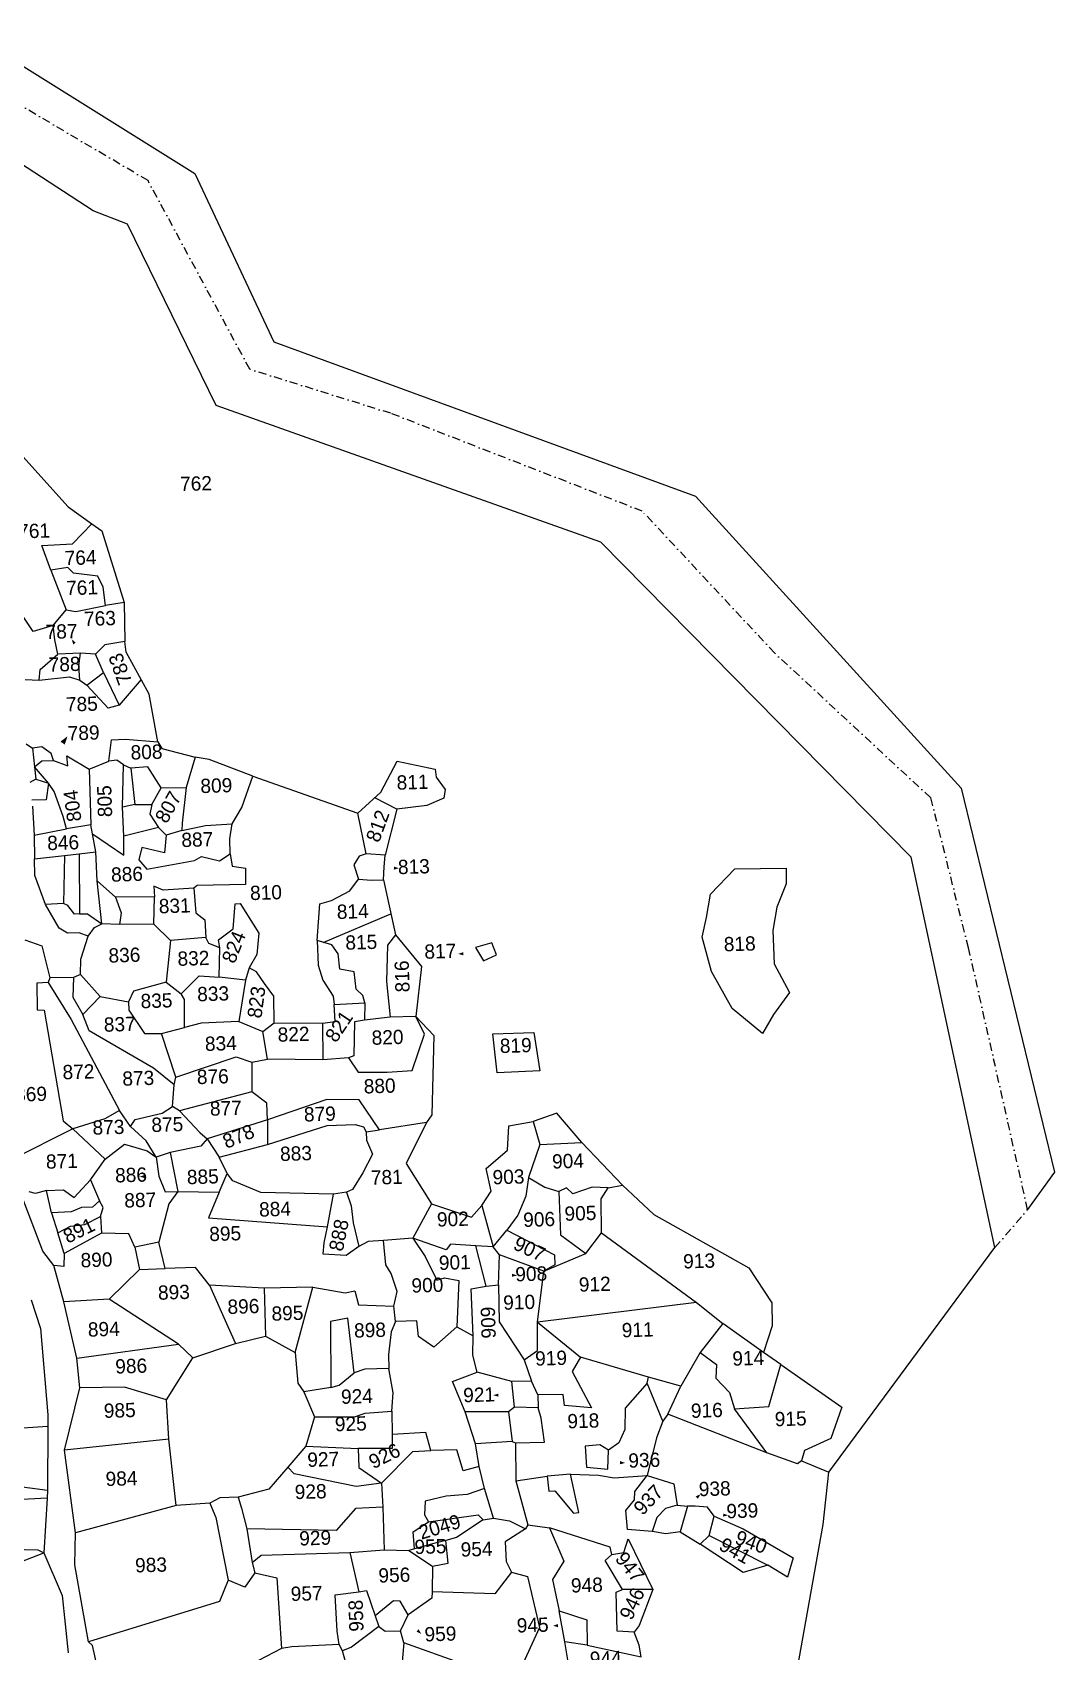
# Model space of a CAD drawing. Header units: metres. Extents: x 277585 to 230369286191, y 2057030 to 115415464409.
# Drawn here: x 280249 to 280883, y 2058325 to 2059330 of the extents above; entities that cross this region are included whole.
import ezdxf
from ezdxf.enums import TextEntityAlignment as Align

# ---------------------------------------------------------------- set-up
doc = ezdxf.new("R2010")
doc.units = ezdxf.units.M
doc.header["$MEASUREMENT"] = 0
doc.linetypes.add('DASHDOT', pattern=[1, 0.5, -0.25, 0, -0.25])
for name, color, linetype in [('OFF', 1, 'Continuous'), ('POLY_PARCEL', 6, 'Continuous'), ('POLY_ROAD', 30, 'Continuous'), ('POLY_WATER', 4, 'Continuous'), ('TEXT_PARCEL', 7, 'Continuous'), ('V_BOUND_LINE', 7, 'Continuous'), ('V_BOUND_STREAM_LINE', 7, 'DASHDOT')]:
    doc.layers.add(name, color=color, linetype=linetype)
doc.styles.add('TEXT_MAP', font='', dxfattribs={"height": 1.8})
doc.styles.get('TEXT_MAP').set_extended_font_data('Kruti Dev 050')

msp = doc.modelspace()

# ---------------------------------------------------------------- hatches: boundary and pattern name
h = msp.add_hatch(color=256)
h.paths.add_polyline_path([(280274.9, 2058950.9), (280275.7, 2058951.4), (280273.2, 2058953.6)])
h.paths.add_polyline_path([(280273.2, 2058953.6), (280274.1, 2058950.4), (280274.9, 2058950.9)])
h = msp.add_hatch(color=256)
h.paths.add_polyline_path([(280267.5, 2058889.2), (280268.8, 2058888.2), (280270.6, 2058893.4)])
h.paths.add_polyline_path([(280270.6, 2058893.4), (280266.2, 2058890.1), (280267.5, 2058889.2)])
h = msp.add_hatch(color=256)
h.paths.add_polyline_path([(280473, 2058811.6), (280472.9, 2058810.6), (280476.1, 2058811.5)])
h.paths.add_polyline_path([(280476.1, 2058811.5), (280473, 2058812.5), (280473, 2058811.6)])
h = msp.add_hatch(color=256)
h.paths.add_polyline_path([(280516.1, 2058758.4), (280516.1, 2058759.4), (280512.9, 2058758.4)])
h.paths.add_polyline_path([(280512.9, 2058758.4), (280516.1, 2058757.4), (280516.1, 2058758.4)])
h = msp.add_hatch(color=256)
h.paths.add_polyline_path([(280318.5, 2058620.2), (280318.5, 2058621.2), (280315.3, 2058620.2)])
h.paths.add_polyline_path([(280315.3, 2058620.2), (280318.5, 2058619.2), (280318.5, 2058620.2)])
h = msp.add_hatch(color=256)
h.paths.add_polyline_path([(280546.2, 2058558.9), (280546.2, 2058558), (280549.4, 2058558.8)])
h.paths.add_polyline_path([(280549.4, 2058558.8), (280546.3, 2058559.9), (280546.2, 2058558.9)])
h = msp.add_hatch(color=256)
h.paths.add_polyline_path([(280537.8, 2058484.6), (280537.8, 2058485.5), (280534.6, 2058484.5)])
h.paths.add_polyline_path([(280534.6, 2058484.5), (280537.8, 2058483.6), (280537.8, 2058484.6)])
h = msp.add_hatch(color=256)
h.paths.add_polyline_path([(280613.3, 2058442.7), (280613.3, 2058441.7), (280616.5, 2058442.5)])
h.paths.add_polyline_path([(280616.5, 2058442.5), (280613.3, 2058443.6), (280613.3, 2058442.7)])
h = msp.add_hatch(color=256)
h.paths.add_polyline_path([(280660.8, 2058421), (280661.5, 2058420.3), (280663.2, 2058423.1)])
h.paths.add_polyline_path([(280663.2, 2058423.1), (280660.2, 2058421.7), (280660.8, 2058421)])
h = msp.add_hatch(color=256)
h.paths.add_polyline_path([(280677.2, 2058410.1), (280677.1, 2058409.2), (280680.3, 2058410)])
h.paths.add_polyline_path([(280680.3, 2058410), (280677.2, 2058411.1), (280677.2, 2058410.1)])
h = msp.add_hatch(color=256)
h.paths.add_polyline_path([(280487.6, 2058338.5), (280487, 2058337.8), (280490, 2058336.4)])
h.paths.add_polyline_path([(280490, 2058336.4), (280488.3, 2058339.2), (280487.6, 2058338.5)])
h = msp.add_hatch(color=256)
h.paths.add_polyline_path([(280574.8, 2058341.5), (280574.8, 2058342.5), (280571.7, 2058341.5)])
h.paths.add_polyline_path([(280571.7, 2058341.5), (280574.8, 2058340.5), (280574.8, 2058341.5)])

# ---------------------------------------------------------------- linework, layer by layer
at = {"layer": 'OFF'}
for p, q in [((280316.3, 2058928.6), (280302.6, 2058912.7)), ((280328.6, 2058861.4), (280320.4, 2058874.5)), ((280328.6, 2058861.4), (280344.2, 2058861.6)), ((280429.2, 2058765.5), (280471.1, 2058783.3)), ((280384.8, 2058691.2), (280394.6, 2058693.1)), ((280273.8, 2058649.7), (280236, 2058630.7)), ((280882.7, 2058623), (280866, 2058599.7)), ((280566, 2058561.4), (280592, 2058572.5)), ((280562, 2058529.8), (280566, 2058561.4)), ((280339.5, 2058516.1), (280296.4, 2058544.2)), ((280660.6, 2058542.1), (280562, 2058529.8)), ((280660.6, 2058542.1), (280676.9, 2058529)), ((280339.5, 2058516.1), (280348.4, 2058507.6)), ((280595.5, 2058476.6), (280578.7, 2058478.1)), ((280258, 2058420.6), (280255.9, 2058386.7))]:
    msp.add_line(p, q, dxfattribs=at)
at = {"layer": 'POLY_PARCEL'}
for p, q in [((280237.2, 2059073.2), (280271, 2059035.7)), ((280271, 2059035.7), (280285.6, 2059025.3)), ((280273.7, 2059012.7), (280285.6, 2059025.3)), ((280285.6, 2059025.3), (280291.9, 2059020.8)), ((280291.9, 2059020.8), (280305.7, 2058976.4)), ((280254.6, 2059011.8), (280273.7, 2059012.7)), ((280260.3, 2058996.4), (280254.6, 2059011.8)), ((280249.3, 2058958.5), (280220.9, 2059000.9)), ((280270.7, 2058998.2), (280260.3, 2058996.4)), ((280260.3, 2058996.4), (280269.7, 2058971.9)), ((280274.2, 2058994.5), (280270.7, 2058998.2)), ((280289.3, 2058992.7), (280274.2, 2058994.5)), ((280292.7, 2058985.9), (280289.3, 2058992.7)), ((280294.2, 2058974.6), (280292.7, 2058985.9)), ((280261.7, 2058962.1), (280269.7, 2058971.9)), ((280269.7, 2058971.9), (280275.8, 2058970.9)), ((280275.8, 2058970.9), (280294.2, 2058974.6)), ((280305.7, 2058976.4), (280294.2, 2058974.6)), ((280305.7, 2058976.4), (280306.2, 2058952.2)), ((280261.7, 2058962.1), (280249.3, 2058958.5)), ((280262.8, 2058953.2), (280261.7, 2058962.1)), ((280264.5, 2058944.3), (280262.8, 2058953.2)), ((280293.8, 2058950.1), (280287.9, 2058944.4)), ((280306.2, 2058952.2), (280293.8, 2058950.1)), ((280306.9, 2058945.6), (280306.2, 2058952.2)), ((280253.7, 2058934.9), (280264.5, 2058944.3)), ((280278.7, 2058945), (280264.5, 2058944.3)), ((280277.6, 2058937.1), (280278.7, 2058945)), ((280287.9, 2058944.4), (280278.7, 2058945)), ((280292.8, 2058932.9), (280287.9, 2058944.4)), ((280321.3, 2058919.5), (280306.9, 2058945.6)), ((280253, 2058928.3), (280253.7, 2058934.9)), ((280253, 2058928.3), (280271.8, 2058930.3)), ((280271.8, 2058930.3), (280278.2, 2058928.2)), ((280278.2, 2058928.2), (280277.6, 2058937.1)), ((280282.6, 2058925.1), (280292.8, 2058932.9)), ((280292.8, 2058932.9), (280302.6, 2058912.7)), ((280244.4, 2058928.6), (280253, 2058928.3)), ((280278.2, 2058928.2), (280282.6, 2058925.1)), ((280295.8, 2058910.8), (280282.6, 2058925.1)), ((280302.6, 2058912.7), (280295.8, 2058910.8)), ((280326.6, 2058889.9), (280321.3, 2058919.5)), ((280296.3, 2058878), (280297.9, 2058891.1)), ((280297.9, 2058891.1), (280306.6, 2058891.6)), ((280306.6, 2058891.6), (280326.6, 2058889.9)), ((280326.6, 2058889.9), (280329, 2058885.9)), ((280245, 2058888.6), (280248.8, 2058886.1)), ((280254.6, 2058886.9), (280248.8, 2058886.1)), ((280248.8, 2058886.1), (280250, 2058874.5)), ((280260.5, 2058882.7), (280254.6, 2058886.9)), ((280261.8, 2058878.4), (280260.5, 2058882.7)), ((280270.8, 2058875), (280270.1, 2058881.3)), ((280270.1, 2058881.3), (280284, 2058873)), ((280329, 2058885.9), (280349.7, 2058880.5)), ((280349.7, 2058880.5), (280344.2, 2058861.6)), ((280358.4, 2058879), (280349.7, 2058880.5)), ((280250, 2058874.5), (280254.6, 2058878.2)), ((280258.7, 2058864.2), (280250, 2058874.5)), ((280250, 2058874.5), (280250.9, 2058866.8)), ((280254.6, 2058878.2), (280261.8, 2058878.4)), ((280261.8, 2058878.4), (280270.8, 2058875)), ((280284, 2058873), (280296.3, 2058878)), ((280284, 2058873), (280285, 2058838.4)), ((280301.2, 2058878.5), (280296.3, 2058878)), ((280305.3, 2058875.7), (280301.2, 2058878.5)), ((280304.7, 2058849.4), (280305.3, 2058875.7)), ((280305.3, 2058875.7), (280309.9, 2058873.5)), ((280320.4, 2058874.5), (280309.9, 2058873.5)), ((280309.9, 2058873.5), (280312.4, 2058851.1)), ((280385.6, 2058868.6), (280358.4, 2058879)), ((280464.9, 2058858.6), (280475, 2058878)), ((280475, 2058878), (280498.6, 2058872.9)), ((280498.6, 2058872.9), (280499.3, 2058868)), ((280250.9, 2058866.8), (280247.2, 2058864.7)), ((280250.9, 2058866.8), (280258.7, 2058864.2)), ((280258.7, 2058864.2), (280257.3, 2058854)), ((280262.4, 2058859.1), (280258.7, 2058864.2)), ((280322.8, 2058851.1), (280328.6, 2058861.4)), ((280344.2, 2058861.6), (280341.7, 2058839.5)), ((280378.7, 2058849.1), (280385.6, 2058868.6)), ((280385.6, 2058868.6), (280450.6, 2058845.7)), ((280499.3, 2058868), (280504.7, 2058860.4)), ((280504.7, 2058860.4), (280504, 2058854.9)), ((280257.3, 2058854), (280248.4, 2058853.7)), ((280248.8, 2058850), (280249.9, 2058832.1)), ((280267.8, 2058843.6), (280262.4, 2058859.1)), ((280312.4, 2058851.1), (280304.7, 2058849.4)), ((280312.4, 2058851.1), (280322.8, 2058851.1)), ((280322.8, 2058851.1), (280321.6, 2058845)), ((280450.6, 2058845.7), (280464.9, 2058858.6)), ((280474.8, 2058848.2), (280461.2, 2058855.2)), ((280493.5, 2058850.5), (280474.8, 2058848.2)), ((280504, 2058854.9), (280493.5, 2058850.5)), ((280270, 2058835.9), (280267.8, 2058843.6)), ((280305.5, 2058831.5), (280304.7, 2058849.4)), ((280321.6, 2058845), (280327, 2058836.8)), ((280341.7, 2058839.5), (280341.5, 2058834.9)), ((280372.6, 2058839.1), (280378.7, 2058849.1)), ((280455.7, 2058820.5), (280450.6, 2058845.7)), ((280474.8, 2058848.2), (280467.6, 2058819.7)), ((280249.9, 2058832.1), (280270, 2058835.9)), ((280249.9, 2058832.1), (280250.1, 2058817.4)), ((280285, 2058838.4), (280270, 2058835.9)), ((280286, 2058832.9), (280285, 2058838.4)), ((280286, 2058832.9), (280305.6, 2058819.7)), ((280288.1, 2058821.7), (280286, 2058832.9)), ((280327, 2058836.8), (280305.5, 2058831.5)), ((280305.6, 2058819.7), (280305.5, 2058831.5)), ((280331.8, 2058832), (280327, 2058836.8)), ((280331.8, 2058832), (280330.7, 2058821)), ((280341.5, 2058834.9), (280331.8, 2058832)), ((280341.5, 2058834.9), (280356.2, 2058838)), ((280356.2, 2058838), (280372.6, 2058839.1)), ((280371.2, 2058829.8), (280372.6, 2058839.1)), ((280371.4, 2058820.4), (280371.2, 2058829.8)), ((280250.1, 2058817.4), (280268.8, 2058819.4)), ((280268.8, 2058819.4), (280268, 2058789.6)), ((280268.8, 2058819.4), (280277.8, 2058820.5)), ((280277.8, 2058820.5), (280288.1, 2058821.7)), ((280277.8, 2058820.5), (280278.1, 2058783.3)), ((280289, 2058803.6), (280288.1, 2058821.7)), ((280316.7, 2058824.3), (280314.9, 2058816.8)), ((280330.7, 2058821), (280316.7, 2058824.3)), ((280364.9, 2058816), (280371.4, 2058820.4)), ((280371.4, 2058820.4), (280372.6, 2058812.8)), ((280455.7, 2058820.5), (280451.4, 2058818.9)), ((280467.6, 2058819.7), (280455.7, 2058820.5)), ((280466.9, 2058812.4), (280467.6, 2058819.7)), ((280250.4, 2058807), (280250.1, 2058817.4)), ((280314.9, 2058816.8), (280319.7, 2058810.9)), ((280319.7, 2058810.9), (280349.3, 2058816.4)), ((280349.3, 2058816.4), (280353.6, 2058818.8)), ((280353.6, 2058818.8), (280364.9, 2058816)), ((280372.6, 2058812.8), (280381, 2058811.6)), ((280381, 2058811.6), (280381, 2058801.5)), ((280451.4, 2058818.9), (280448.1, 2058813.6)), ((280448.1, 2058813.6), (280451, 2058804.7)), ((280466.6, 2058804.3), (280466.9, 2058812.4)), ((280669.4, 2058795.4), (280684.5, 2058811.2)), ((280684.5, 2058811.2), (280716.3, 2058811.6)), ((280716.3, 2058811.6), (280716.3, 2058801.8)), ((280257, 2058789), (280250.4, 2058807)), ((280291.9, 2058777.1), (280289, 2058803.6)), ((280300.3, 2058793.5), (280289, 2058803.6)), ((280330, 2058797.9), (280324.1, 2058800.3)), ((280324.1, 2058800.3), (280324.6, 2058793.7)), ((280351, 2058800.8), (280349, 2058799.1)), ((280381, 2058801.5), (280351, 2058800.8)), ((280445.7, 2058797.5), (280451, 2058804.7)), ((280451, 2058804.7), (280459.1, 2058804.1)), ((280459.1, 2058804.1), (280466.6, 2058804.3)), ((280466.6, 2058804.3), (280474, 2058770.1)), ((280716.3, 2058801.8), (280710.4, 2058787.4)), ((280268, 2058789.6), (280257, 2058789)), ((280270.7, 2058788.3), (280268, 2058789.6)), ((280324.6, 2058793.7), (280300.3, 2058793.5)), ((280300.3, 2058793.5), (280303.8, 2058783.8)), ((280324.1, 2058776.7), (280324.6, 2058793.7)), ((280349, 2058799.1), (280330, 2058797.9)), ((280349, 2058799.1), (280350.2, 2058783.9)), ((280373.3, 2058773.9), (280374.6, 2058789.5)), ((280374.6, 2058789.5), (280377.7, 2058789.6)), ((280377.7, 2058789.6), (280389.3, 2058771.2)), ((280425.5, 2058766.6), (280427.1, 2058789.4)), ((280427.1, 2058789.4), (280434.3, 2058791.4)), ((280434.3, 2058791.4), (280445.7, 2058797.5)), ((280666.9, 2058780.9), (280669.4, 2058795.4)), ((280265.3, 2058774.3), (280257, 2058789)), ((280274.9, 2058782.9), (280270.7, 2058788.3)), ((280278.1, 2058783.3), (280274.9, 2058782.9)), ((280278.1, 2058783.3), (280283, 2058783.2)), ((280283, 2058783.2), (280291.9, 2058777.1)), ((280303.8, 2058783.8), (280302.9, 2058776.6)), ((280350.2, 2058783.9), (280355.8, 2058779.4)), ((280355.8, 2058779.4), (280356.4, 2058768.5)), ((280664.1, 2058768.7), (280666.9, 2058780.9)), ((280710.4, 2058787.4), (280707.9, 2058772.9)), ((280270.6, 2058771.3), (280265.3, 2058774.3)), ((280277.8, 2058771.5), (280270.6, 2058771.3)), ((280283.4, 2058769.4), (280277.8, 2058771.5)), ((280278.9, 2058755.1), (280283.4, 2058769.4)), ((280283.4, 2058769.4), (280287.3, 2058774.7)), ((280287.3, 2058774.7), (280291.9, 2058777.1)), ((280302.9, 2058776.6), (280291.9, 2058777.1)), ((280324.1, 2058776.7), (280302.9, 2058776.6)), ((280334.5, 2058766.7), (280324.1, 2058776.7)), ((280364.3, 2058767), (280373.3, 2058773.9)), ((280389.3, 2058771.2), (280387.9, 2058757.9)), ((280474, 2058770.1), (280469, 2058763.8)), ((280474, 2058770.1), (280490.2, 2058750.6)), ((280707.9, 2058772.9), (280708.9, 2058752.2)), ((280244.2, 2058767), (280254.7, 2058763.3)), ((280254.7, 2058763.3), (280259.6, 2058743.5)), ((280334.5, 2058766.7), (280331.8, 2058740.9)), ((280356.4, 2058768.5), (280334.5, 2058766.7)), ((280358.3, 2058764.8), (280356.4, 2058768.5)), ((280365, 2058762.1), (280358.3, 2058764.8)), ((280365, 2058762.1), (280364.3, 2058767)), ((280364.7, 2058743.9), (280365, 2058762.1)), ((280425.5, 2058766.6), (280426, 2058751.3)), ((280434.6, 2058763.9), (280425.5, 2058766.6)), ((280438.5, 2058758.3), (280434.6, 2058763.9)), ((280469, 2058763.8), (280468.5, 2058741.3)), ((280533.8, 2058765.3), (280523.5, 2058762.4)), ((280523.5, 2058762.4), (280528.6, 2058754.1)), ((280536.6, 2058757.8), (280533.8, 2058765.3)), ((280670, 2058747.5), (280664.1, 2058768.7)), ((280278.6, 2058745.5), (280278.9, 2058755.1)), ((280383.3, 2058749.7), (280380.9, 2058742.1)), ((280387.9, 2058757.9), (280383.3, 2058749.7)), ((280387.7, 2058747.2), (280383.3, 2058749.7)), ((280426, 2058751.3), (280428.9, 2058742.1)), ((280439.4, 2058748.8), (280438.5, 2058758.3)), ((280490.2, 2058750.6), (280486.5, 2058719.6)), ((280528.6, 2058754.1), (280536.6, 2058757.8)), ((280708.9, 2058752.2), (280718.4, 2058734.3)), ((280258.5, 2058740.6), (280251.6, 2058740.1)), ((280251.6, 2058740.1), (280251.7, 2058723.6)), ((280259.6, 2058743.5), (280258.5, 2058740.6)), ((280258.5, 2058740.6), (280272.8, 2058717.6)), ((280274.3, 2058743.7), (280259.6, 2058743.5)), ((280274.3, 2058743.7), (280273.8, 2058731.5)), ((280278.6, 2058745.5), (280274.3, 2058743.7)), ((280290.9, 2058732), (280278.6, 2058745.5)), ((280331.8, 2058740.9), (280311.5, 2058735.3)), ((280331.8, 2058740.9), (280341, 2058733.6)), ((280341, 2058733.6), (280352.2, 2058744.7)), ((280352.2, 2058744.7), (280364.7, 2058743.9)), ((280380.9, 2058742.1), (280364.7, 2058743.9)), ((280380.9, 2058742.1), (280376.8, 2058716.5)), ((280392.8, 2058739.9), (280387.7, 2058747.2)), ((280398.6, 2058732.2), (280392.8, 2058739.9)), ((280428.9, 2058742.1), (280435.3, 2058732.2)), ((280448.4, 2058747.3), (280439.4, 2058748.8)), ((280449.6, 2058736.4), (280448.4, 2058747.3)), ((280468.5, 2058741.3), (280470.6, 2058719.1)), ((280682.8, 2058724.5), (280670, 2058747.5)), ((280273.8, 2058731.5), (280280, 2058720.7)), ((280280, 2058720.7), (280290.9, 2058732)), ((280290.9, 2058732), (280308.5, 2058728.6)), ((280311.5, 2058735.3), (280308.5, 2058728.6)), ((280343.1, 2058730), (280341, 2058733.6)), ((280343.1, 2058712.6), (280343.1, 2058730)), ((280398.8, 2058715.5), (280398.6, 2058732.2)), ((280435.3, 2058732.2), (280436, 2058727)), ((280453.7, 2058732.5), (280449.6, 2058736.4)), ((280455, 2058727.9), (280453.7, 2058732.5)), ((280718.4, 2058734.3), (280708.4, 2058720.7)), ((280251.7, 2058723.6), (280256, 2058723.5)), ((280256, 2058723.5), (280267.8, 2058654.8)), ((280284, 2058710.7), (280280, 2058720.7)), ((280308.5, 2058728.6), (280308.7, 2058723.4)), ((280308.7, 2058723.4), (280318.4, 2058709)), ((280436, 2058727), (280455, 2058727.9)), ((280436.6, 2058716.4), (280436, 2058727)), ((280455, 2058727.9), (280454.8, 2058717.2)), ((280470.6, 2058719.1), (280454.8, 2058717.2)), ((280486.5, 2058719.6), (280470.6, 2058719.1)), ((280486.5, 2058719.6), (280497.8, 2058707.8)), ((280492, 2058708.5), (280486.5, 2058719.6)), ((280701.5, 2058708.9), (280682.8, 2058724.5)), ((280708.4, 2058720.7), (280701.5, 2058708.9)), ((280272.8, 2058717.6), (280302.8, 2058661.1)), ((280324, 2058687.4), (280284, 2058710.7)), ((280318.4, 2058709), (280328.8, 2058709)), ((280328.8, 2058709), (280343.1, 2058712.6)), ((280337.7, 2058681.9), (280328.8, 2058709)), ((280353.4, 2058715.3), (280343.1, 2058712.6)), ((280376.8, 2058716.5), (280353.4, 2058715.3)), ((280376.8, 2058716.5), (280391.7, 2058710.1)), ((280391.7, 2058710.1), (280398.8, 2058715.5)), ((280394.6, 2058693.1), (280391.7, 2058710.1)), ((280398.8, 2058715.5), (280428.8, 2058715.3)), ((280428.8, 2058715.3), (280436.6, 2058716.4)), ((280428.8, 2058715.3), (280429, 2058692.7)), ((280448.5, 2058716.1), (280448.2, 2058695.1)), ((280454.8, 2058717.2), (280448.5, 2058716.1)), ((280534.4, 2058708.8), (280559.8, 2058709.5)), ((280559.8, 2058709.5), (280563.4, 2058685.7)), ((280484.4, 2058686), (280492, 2058708.5)), ((280497.8, 2058707.8), (280496.5, 2058658.5)), ((280537.1, 2058684.6), (280534.4, 2058708.8)), ((280337.7, 2058681.9), (280375.2, 2058694.4)), ((280375.2, 2058694.4), (280384.8, 2058691.2)), ((280384.8, 2058691.2), (280384.8, 2058672.7)), ((280429, 2058692.7), (280394.6, 2058693.1)), ((280444.8, 2058693.8), (280429, 2058692.7)), ((280448.2, 2058695.1), (280444.8, 2058693.8)), ((280444.8, 2058693.8), (280450.9, 2058685)), ((280336.7, 2058677), (280324, 2058687.4)), ((280336.7, 2058677), (280337.7, 2058681.9)), ((280450.9, 2058685), (280468.8, 2058685)), ((280468.8, 2058685), (280484.4, 2058686)), ((280563.4, 2058685.7), (280537.1, 2058684.6)), ((280335.7, 2058663.7), (280336.7, 2058677)), ((280384.8, 2058672.7), (280340.1, 2058660.9)), ((280394.2, 2058665.8), (280384.8, 2058672.7)), ((280302.8, 2058661.1), (280293.8, 2058656.1)), ((280309.6, 2058651.3), (280302.8, 2058661.1)), ((280312.6, 2058655.5), (280329.3, 2058659.5)), ((280329.3, 2058659.5), (280335.7, 2058663.7)), ((280340.1, 2058660.9), (280335.7, 2058663.7)), ((280340.1, 2058660.9), (280352.6, 2058647.5)), ((280394.6, 2058655.4), (280394.2, 2058665.8)), ((280431.5, 2058668.1), (280394.6, 2058655.4)), ((280451.4, 2058667.8), (280431.5, 2058668.1)), ((280464.1, 2058649.1), (280451.4, 2058667.8)), ((280574, 2058659.5), (280559.4, 2058654.4)), ((280589.6, 2058641.4), (280574, 2058659.5)), ((280267.8, 2058654.8), (280273.8, 2058649.7)), ((280293.8, 2058656.1), (280273.8, 2058649.7)), ((280273.8, 2058649.7), (280294, 2058630.9)), ((280309.6, 2058651.3), (280312.6, 2058655.5)), ((280319.4, 2058642.4), (280309.6, 2058651.3)), ((280394.6, 2058655.4), (280357.1, 2058643.6)), ((280394.6, 2058655.4), (280394.7, 2058640.1)), ((280394.7, 2058640.1), (280431.7, 2058651.9)), ((280431.7, 2058651.9), (280449, 2058652.4)), ((280449, 2058652.4), (280454.2, 2058651.1)), ((280454.2, 2058651.1), (280455.8, 2058648)), ((280455.8, 2058648), (280464.1, 2058649.1)), ((280493.2, 2058653.8), (280464.1, 2058649.1)), ((280493.2, 2058653.8), (280480.6, 2058628.3)), ((280496.5, 2058658.5), (280493.2, 2058653.8)), ((280543.5, 2058636.6), (280544.2, 2058651.6)), ((280544.2, 2058651.6), (280559.4, 2058654.4)), ((280559.4, 2058654.4), (280563.6, 2058640.1)), ((280294, 2058630.9), (280305.9, 2058640.3)), ((280305.9, 2058640.3), (280319.9, 2058636.1)), ((280325.6, 2058632.2), (280319.4, 2058642.4)), ((280353.2, 2058639.1), (280334.2, 2058635.1)), ((280352.6, 2058647.5), (280357.1, 2058643.6)), ((280357.1, 2058643.6), (280353.2, 2058639.1)), ((280357.1, 2058643.6), (280364.6, 2058632.2)), ((280364.6, 2058632.2), (280394.7, 2058640.1)), ((280455.8, 2058648), (280455.9, 2058642.8)), ((280455.9, 2058642.8), (280459.7, 2058634)), ((280563.6, 2058640.1), (280556.4, 2058619.6)), ((280563.6, 2058640.1), (280589.6, 2058641.4)), ((280614.7, 2058614.8), (280589.6, 2058641.4)), ((280284.9, 2058618.2), (280294, 2058630.9)), ((280319.9, 2058636.1), (280325.6, 2058632.2)), ((280334.2, 2058635.1), (280325.6, 2058632.2)), ((280325.6, 2058632.2), (280327.2, 2058620.4)), ((280334.2, 2058635.1), (280339, 2058610.9)), ((280369.6, 2058622), (280364.6, 2058632.2)), ((280459.7, 2058634), (280453.7, 2058622.5)), ((280530.3, 2058625.2), (280543.5, 2058636.6)), ((280327.2, 2058620.4), (280331.2, 2058610.7)), ((280364.7, 2058610.6), (280369.6, 2058622)), ((280373.2, 2058617.5), (280369.6, 2058622)), ((280453.7, 2058622.5), (280447.3, 2058612.2)), ((280480.6, 2058628.3), (280496.4, 2058603.3)), ((280533.3, 2058611.1), (280530.3, 2058625.2)), ((280556.4, 2058619.6), (280554.8, 2058608)), ((280556.4, 2058619.6), (280566.7, 2058613.6)), ((280250.7, 2058609.7), (280246.8, 2058610.7)), ((280257.6, 2058611.6), (280250.7, 2058609.7)), ((280257.6, 2058611.6), (280268, 2058612)), ((280260.7, 2058597.6), (280257.6, 2058611.6)), ((280268, 2058612), (280274.8, 2058607.2)), ((280274.8, 2058607.2), (280284.9, 2058618.2)), ((280284.9, 2058618.2), (280290.5, 2058605.1)), ((280331.2, 2058610.7), (280339, 2058610.9)), ((280339, 2058610.9), (280333.5, 2058603.3)), ((280339, 2058610.9), (280364.7, 2058610.6)), ((280364.7, 2058610.6), (280358, 2058594.5)), ((280390.5, 2058610.2), (280373.2, 2058617.5)), ((280435.6, 2058609.3), (280390.5, 2058610.2)), ((280431.9, 2058589), (280435.6, 2058609.3)), ((280443.6, 2058610.4), (280435.6, 2058609.3)), ((280447.3, 2058612.2), (280443.6, 2058610.4)), ((280443.6, 2058610.4), (280446.5, 2058602.1)), ((280527.5, 2058602.3), (280533.3, 2058611.1)), ((280566.7, 2058613.6), (280575.2, 2058611)), ((280580, 2058613.1), (280575.2, 2058611)), ((280575.2, 2058611), (280576.3, 2058584.1)), ((280583.9, 2058609.5), (280580, 2058613.1)), ((280595.9, 2058613.6), (280583.9, 2058609.5)), ((280605.8, 2058613.1), (280595.9, 2058613.6)), ((280601.6, 2058606.3), (280605.8, 2058613.1)), ((280605.8, 2058613.1), (280614.7, 2058614.8)), ((280614.7, 2058614.8), (280634.1, 2058596.7)), ((280279.3, 2058601), (280272.8, 2058598.2)), ((280286, 2058601.2), (280279.3, 2058601)), ((280290.5, 2058605.1), (280286, 2058601.2)), ((280292.6, 2058600.9), (280290.5, 2058605.1)), ((280291.1, 2058595.3), (280292.6, 2058600.9)), ((280333.5, 2058603.3), (280327.3, 2058579.4)), ((280446.5, 2058602.1), (280447.7, 2058591.5)), ((280496.4, 2058603.3), (280484.7, 2058581.9)), ((280496.4, 2058603.3), (280521.1, 2058594.9)), ((280521.1, 2058594.9), (280527.5, 2058602.3)), ((280527.5, 2058602.3), (280534.6, 2058576.5)), ((280554.8, 2058608), (280549.9, 2058596.3)), ((280601.7, 2058585.2), (280601.6, 2058606.3)), ((280272.8, 2058598.2), (280260.7, 2058597.6)), ((280260.7, 2058597.6), (280264.5, 2058585.3)), ((280264.5, 2058585.3), (280272.5, 2058589.3)), ((280272.5, 2058589.3), (280281.4, 2058590.4)), ((280281.4, 2058590.4), (280291.1, 2058595.3)), ((280291.1, 2058595.3), (280291.7, 2058585)), ((280358, 2058594.5), (280431.9, 2058589)), ((280429.8, 2058579.1), (280431.9, 2058589)), ((280447.7, 2058591.5), (280451.3, 2058576.8)), ((280549.9, 2058596.3), (280543, 2058587)), ((280634.1, 2058596.7), (280693.2, 2058563.6)), ((280268.6, 2058572.4), (280264.5, 2058585.3)), ((280291.7, 2058585), (280268.6, 2058572.4)), ((280308.7, 2058584.6), (280291.7, 2058585)), ((280312.3, 2058576.3), (280308.7, 2058584.6)), ((280327.3, 2058579.4), (280312.3, 2058576.3)), ((280331.2, 2058563.1), (280327.3, 2058579.4)), ((280429.2, 2058572.1), (280429.8, 2058579.1)), ((280457, 2058579.9), (280451.3, 2058576.8)), ((280466.5, 2058580.6), (280457, 2058579.9)), ((280484.7, 2058581.9), (280466.5, 2058580.6)), ((280467.9, 2058565.4), (280466.5, 2058580.6)), ((280505.5, 2058574.7), (280484.7, 2058581.9)), ((280484.7, 2058581.9), (280492.4, 2058570.6)), ((280508, 2058578.3), (280505.5, 2058574.7)), ((280523.9, 2058577.3), (280508, 2058578.3)), ((280534.6, 2058576.5), (280543, 2058587)), ((280543, 2058587), (280572.6, 2058571.7)), ((280576.3, 2058584.1), (280592, 2058572.5)), ((280592, 2058572.5), (280601.7, 2058585.2)), ((280601.7, 2058585.2), (280660.6, 2058542.1)), ((280268.6, 2058572.4), (280268.3, 2058564.3)), ((280312.3, 2058576.3), (280315.3, 2058562.6)), ((280443.4, 2058571.1), (280429.2, 2058572.1)), ((280451.3, 2058576.8), (280443.4, 2058571.1)), ((280492.4, 2058570.6), (280499.7, 2058555.8)), ((280530.2, 2058552.2), (280523.9, 2058577.3)), ((280534.6, 2058576.5), (280523.9, 2058577.3)), ((280538.5, 2058571.6), (280534.6, 2058576.5)), ((280537.9, 2058553.1), (280538.5, 2058571.6)), ((280566, 2058561.4), (280538.5, 2058571.6)), ((280572.6, 2058571.7), (280572.8, 2058565.4)), ((280268.3, 2058564.3), (280262.1, 2058564.9)), ((280315.3, 2058562.6), (280296.4, 2058544.2)), ((280315.3, 2058562.6), (280331.2, 2058563.1)), ((280349.9, 2058563.8), (280331.2, 2058563.1)), ((280358.6, 2058552.8), (280349.9, 2058563.8)), ((280471.3, 2058560), (280467.9, 2058565.4)), ((280475.1, 2058548.8), (280471.3, 2058560)), ((280572.8, 2058565.4), (280566, 2058561.4)), ((280693.2, 2058563.6), (280707.4, 2058541.8)), ((280358.6, 2058552.8), (280370.1, 2058527.1)), ((280392.5, 2058550.9), (280358.6, 2058552.8)), ((280422.7, 2058551.6), (280392.5, 2058550.9)), ((280392.5, 2058550.9), (280393.4, 2058521.1)), ((280411.8, 2058511.1), (280422.7, 2058551.6)), ((280422.7, 2058551.6), (280442.7, 2058548.1)), ((280442.7, 2058548.1), (280448.8, 2058549.2)), ((280448.8, 2058549.2), (280451, 2058540.6)), ((280473, 2058539.8), (280475.1, 2058548.8)), ((280499.7, 2058555.8), (280504.3, 2058557.4)), ((280504.3, 2058557.4), (280513.3, 2058555.6)), ((280513.3, 2058555.6), (280512.1, 2058526.9)), ((280521, 2058550.5), (280530.2, 2058552.2)), ((280522.1, 2058521.4), (280521, 2058550.5)), ((280530.2, 2058552.2), (280537.9, 2058553.1)), ((280537.9, 2058553.1), (280538.3, 2058530)), ((280296.4, 2058544.2), (280268.3, 2058542.4)), ((280451, 2058540.6), (280473, 2058539.8)), ((280473.9, 2058530.3), (280473, 2058539.8)), ((280707.4, 2058541.8), (280707.6, 2058527.6)), ((280444.4, 2058532.3), (280433.7, 2058530.2)), ((280433.7, 2058530.2), (280433.8, 2058489.2)), ((280448.3, 2058498.3), (280444.4, 2058532.3)), ((280473.9, 2058530.3), (280471.2, 2058523.9)), ((280487.2, 2058530.7), (280473.9, 2058530.3)), ((280488.3, 2058520.9), (280487.2, 2058530.7)), ((280538.3, 2058530), (280553.8, 2058506.5)), ((280562, 2058512.2), (280562, 2058529.8)), ((280562, 2058529.8), (280588.7, 2058508.1)), ((280676.9, 2058529), (280663, 2058511)), ((280702.3, 2058511), (280676.9, 2058529)), ((280370.1, 2058527.1), (280374.8, 2058516.5)), ((280471.2, 2058523.9), (280469.6, 2058509.7)), ((280497.8, 2058514.3), (280488.3, 2058520.9)), ((280512.1, 2058526.9), (280497.8, 2058514.3)), ((280512.1, 2058526.9), (280522.1, 2058521.4)), ((280521.9, 2058509.3), (280522.1, 2058521.4)), ((280707.6, 2058527.6), (280702.3, 2058511)), ((280276.3, 2058507.5), (280339.5, 2058516.1)), ((280469.6, 2058509.7), (280469.9, 2058501)), ((280524.6, 2058498.9), (280521.9, 2058509.3)), ((280553.8, 2058506.5), (280562, 2058512.2)), ((280588.7, 2058508.1), (280583.5, 2058499.3)), ((280630.8, 2058495.8), (280588.7, 2058508.1)), ((280663, 2058511), (280650.9, 2058490.1)), ((280663, 2058511), (280673.1, 2058503.5)), ((280712.9, 2058503.5), (280702.3, 2058511)), ((280439, 2058490.8), (280448.3, 2058498.3)), ((280454.9, 2058500.6), (280448.3, 2058498.3)), ((280469.9, 2058501), (280454.9, 2058500.6)), ((280472.6, 2058485.9), (280469.9, 2058501)), ((280509.4, 2058493), (280524.6, 2058498.9)), ((280546.1, 2058493), (280524.6, 2058498.9)), ((280553.8, 2058506.5), (280558.3, 2058493.3)), ((280583.5, 2058499.3), (280595.5, 2058476.6)), ((280673.1, 2058503.5), (280672.7, 2058495.1)), ((280705.6, 2058477.6), (280712.9, 2058503.5)), ((280712.9, 2058503.5), (280750.8, 2058477.1)), ((280305.9, 2058489.4), (280278.3, 2058489)), ((280331.9, 2058481.7), (280305.9, 2058489.4)), ((280433.8, 2058489.2), (280417.2, 2058486.7)), ((280433.8, 2058489.2), (280439, 2058490.8)), ((280517.2, 2058474.2), (280509.4, 2058493)), ((280558.3, 2058493.3), (280546.1, 2058493)), ((280547.8, 2058477.1), (280546.1, 2058493)), ((280562.3, 2058484.8), (280558.3, 2058493.3)), ((280630.1, 2058491.9), (280616.4, 2058476.5)), ((280630.1, 2058491.9), (280630.8, 2058495.8)), ((280639.8, 2058468.5), (280630.1, 2058491.9)), ((280650.9, 2058490.1), (280630.8, 2058495.8)), ((280642.8, 2058472.7), (280650.9, 2058490.1)), ((280672.7, 2058495.1), (280681.1, 2058486.1)), ((280471.8, 2058474.6), (280472.6, 2058485.9)), ((280577.9, 2058485), (280562.3, 2058484.8)), ((280562.3, 2058484.8), (280562.5, 2058476.7)), ((280578.7, 2058478.1), (280577.9, 2058485)), ((280681.1, 2058486.1), (280684.3, 2058476.1)), ((280423.7, 2058471.1), (280448.5, 2058471)), ((280448.5, 2058471), (280455.1, 2058473.3)), ((280455.1, 2058473.3), (280471.8, 2058474.6)), ((280471.8, 2058474.6), (280472, 2058460.2)), ((280523.6, 2058454.3), (280517.2, 2058474.2)), ((280544.1, 2058474.1), (280517.2, 2058474.2)), ((280547.8, 2058477.1), (280544.1, 2058474.1)), ((280544.1, 2058474.1), (280546.4, 2058455.8)), ((280562.5, 2058476.7), (280547.8, 2058477.1)), ((280564.4, 2058470.2), (280562.5, 2058476.7)), ((280566.3, 2058455.3), (280564.4, 2058470.2)), ((280616.4, 2058476.5), (280616.3, 2058463.2)), ((280639.8, 2058468.5), (280635.8, 2058458)), ((280642.8, 2058472.7), (280639.8, 2058468.5)), ((280704.3, 2058448.8), (280642.8, 2058472.7)), ((280684.3, 2058476.1), (280705.6, 2058477.6)), ((280704.3, 2058448.8), (280684.3, 2058476.1)), ((280750.8, 2058477.1), (280743.9, 2058457.6)), ((280227, 2058463.2), (280258.3, 2058465.4)), ((280492.7, 2058461.4), (280472, 2058460.2)), ((280472, 2058460.2), (280472, 2058451.5)), ((280496, 2058450.2), (280492.7, 2058461.4)), ((280616.3, 2058463.2), (280612.5, 2058455)), ((280635.8, 2058458), (280630.1, 2058434.7)), ((280333.5, 2058457.2), (280268.8, 2058450.4)), ((280418.3, 2058452.9), (280450.9, 2058451.5)), ((280472, 2058451.5), (280450.9, 2058451.5)), ((280450.9, 2058451.5), (280451.2, 2058439.6)), ((280465.4, 2058430), (280484.7, 2058449.6)), ((280484.7, 2058449.6), (280496, 2058450.2)), ((280512.1, 2058450.7), (280496, 2058450.2)), ((280516, 2058437.6), (280512.1, 2058450.7)), ((280546.4, 2058455.8), (280523.6, 2058454.3)), ((280525.8, 2058440.2), (280523.6, 2058454.3)), ((280546.4, 2058455.8), (280548.4, 2058455)), ((280548.4, 2058455), (280566.3, 2058455.3)), ((280548.4, 2058455), (280548.6, 2058431.4)), ((280600.7, 2058453.8), (280591.7, 2058452.9)), ((280591.7, 2058452.9), (280592.4, 2058439.9)), ((280606, 2058450.5), (280600.7, 2058453.8)), ((280605.7, 2058438.6), (280606, 2058450.5)), ((280612.5, 2058455), (280606, 2058450.5)), ((280723.3, 2058441.9), (280704.3, 2058448.8)), ((280727.6, 2058450.1), (280725.8, 2058443.7)), ((280743.9, 2058457.6), (280727.6, 2058450.1)), ((280411.1, 2058435.8), (280407.2, 2058439.8)), ((280451.2, 2058439.6), (280465.4, 2058430)), ((280525.8, 2058440.2), (280516, 2058437.6)), ((280529.1, 2058426.7), (280525.8, 2058440.2)), ((280592.4, 2058439.9), (280605.7, 2058438.6)), ((280725.8, 2058443.7), (280723.3, 2058441.9)), ((280725.8, 2058443.7), (280742.8, 2058436.8)), ((280258.1, 2058425.3), (280236.2, 2058428.3)), ((280449.5, 2058427.8), (280411.1, 2058435.8)), ((280465.4, 2058430), (280449.5, 2058427.8)), ((280465.4, 2058430), (280466.1, 2058415)), ((280548.6, 2058431.4), (280568.1, 2058434.3)), ((280548.6, 2058431.4), (280556.1, 2058404.1)), ((280582.5, 2058435.6), (280568.1, 2058434.3)), ((280568.1, 2058434.3), (280569, 2058425)), ((280582.5, 2058435.6), (280599.9, 2058434.9)), ((280587.6, 2058411.8), (280582.5, 2058435.6)), ((280599.9, 2058434.9), (280609.5, 2058433.2)), ((280609.5, 2058433.2), (280630.1, 2058434.7)), ((280622.4, 2058424.7), (280630.1, 2058434.7)), ((280630.1, 2058434.7), (280646.5, 2058429.5)), ((280646.5, 2058429.5), (280648.6, 2058416.2)), ((280258, 2058420.6), (280206.2, 2058418)), ((280258.1, 2058425.3), (280258, 2058420.6)), ((280358.9, 2058417.6), (280362.5, 2058408.6)), ((280376.5, 2058421.3), (280378.4, 2058414.5)), ((280492.3, 2058418.7), (280492, 2058410.3)), ((280505.5, 2058421.9), (280492.3, 2058418.7)), ((280518.5, 2058422.9), (280505.5, 2058421.9)), ((280529.1, 2058426.7), (280518.5, 2058422.9)), ((280534.8, 2058408.3), (280529.1, 2058426.7)), ((280569, 2058425), (280572.7, 2058425.2)), ((280572.7, 2058425.2), (280584.4, 2058411.4)), ((280616.9, 2058413), (280622.2, 2058419.5)), ((280622.2, 2058419.5), (280622.4, 2058424.7)), ((280338, 2058416), (280275.5, 2058399.2)), ((280362.5, 2058408.6), (280370.2, 2058369.7)), ((280378.4, 2058414.5), (280381.7, 2058401.5)), ((280449.1, 2058414.2), (280437.1, 2058400.5)), ((280466.1, 2058415), (280449.1, 2058414.2)), ((280466.1, 2058415), (280466.9, 2058388.5)), ((280492, 2058410.3), (280494.5, 2058405.9)), ((280494.5, 2058405.9), (280525.3, 2058410.2)), ((280525.3, 2058410.2), (280528.4, 2058407.2)), ((280528.4, 2058407.2), (280534.8, 2058408.3)), ((280534.8, 2058408.3), (280544.7, 2058406.5)), ((280584.4, 2058411.4), (280587.6, 2058411.8)), ((280617.9, 2058401.1), (280616.9, 2058413)), ((280636.1, 2058408.6), (280633.2, 2058399.9)), ((280641.5, 2058414.3), (280636.1, 2058408.6)), ((280648.6, 2058416.2), (280641.5, 2058414.3)), ((280648.6, 2058416.2), (280655, 2058415.6)), ((280655, 2058415.6), (280650.6, 2058399.8)), ((280659.9, 2058415.7), (280655, 2058415.6)), ((280667.4, 2058415.1), (280659.9, 2058415.7)), ((280671.7, 2058409.4), (280667.4, 2058415.1)), ((280668.6, 2058397.5), (280671.7, 2058409.4)), ((280671.7, 2058409.4), (280689.5, 2058401.6)), ((280437.1, 2058400.5), (280381.7, 2058401.5)), ((280381.7, 2058401.5), (280385.1, 2058380.8)), ((280484.9, 2058399.8), (280494.5, 2058405.9)), ((280485.7, 2058389.1), (280484.9, 2058399.8)), ((280528.4, 2058407.2), (280511.9, 2058396.3)), ((280554.6, 2058401.6), (280542, 2058393.6)), ((280544.7, 2058406.5), (280554.6, 2058401.6)), ((280556.1, 2058404.1), (280554.6, 2058401.6)), ((280556.1, 2058404.1), (280569.5, 2058402.3)), ((280607.2, 2058390.3), (280569.5, 2058402.3)), ((280569.5, 2058402.3), (280578.4, 2058381.5)), ((280633.2, 2058399.9), (280617.9, 2058401.1)), ((280641.7, 2058398.4), (280633.2, 2058399.9)), ((280650.6, 2058399.8), (280641.7, 2058398.4)), ((280650.6, 2058399.8), (280662.9, 2058392.1)), ((280662.9, 2058392.1), (280668.6, 2058397.5)), ((280668.6, 2058397.5), (280705, 2058379)), ((280689.5, 2058401.6), (280720.7, 2058383.5)), ((280204.4, 2058389.8), (280252.1, 2058388.5)), ((280252.1, 2058388.5), (280255.9, 2058386.7)), ((280445.6, 2058387), (280466.9, 2058388.5)), ((280466.9, 2058388.5), (280482.2, 2058388.1)), ((280485.7, 2058389.1), (280482.2, 2058388.1)), ((280482.2, 2058388.1), (280496.9, 2058378.4)), ((280497.7, 2058392.5), (280485.7, 2058389.1)), ((280505.3, 2058394.3), (280497.7, 2058392.5)), ((280511.9, 2058396.3), (280505.3, 2058394.3)), ((280506.6, 2058380.3), (280505.3, 2058394.3)), ((280542, 2058393.6), (280542.7, 2058381.4)), ((280608.1, 2058385.7), (280607.2, 2058390.3)), ((280615.5, 2058387), (280618.3, 2058395.3)), ((280618.3, 2058395.3), (280633.5, 2058364)), ((280689.5, 2058374.5), (280662.9, 2058392.1)), ((280212.5, 2058370), (280255.9, 2058386.7)), ((280385.1, 2058380.8), (280390.6, 2058385.3)), ((280385.1, 2058380.8), (280386.8, 2058374.2)), ((280390.6, 2058385.3), (280445.6, 2058387)), ((280445.6, 2058387), (280451.2, 2058362.6)), ((280496.9, 2058378.4), (280496.7, 2058362.6)), ((280496.9, 2058378.4), (280506.6, 2058380.3)), ((280542.7, 2058381.4), (280545.9, 2058374.7)), ((280578.4, 2058381.5), (280571.4, 2058370.1)), ((280604.1, 2058382), (280608.1, 2058385.7)), ((280614.8, 2058364), (280604.1, 2058382)), ((280608.1, 2058385.7), (280615.5, 2058387)), ((280705, 2058379), (280689.5, 2058374.5)), ((280717, 2058371.6), (280705, 2058379)), ((280720.7, 2058383.5), (280717, 2058371.6)), ((280370.2, 2058369.7), (280364.9, 2058356.6)), ((280380.5, 2058365.5), (280370.2, 2058369.7)), ((280386.8, 2058374.2), (280380.5, 2058365.5)), ((280386.8, 2058374.2), (280400.4, 2058371.2)), ((280400.4, 2058371.2), (280403.3, 2058327.3)), ((280545.9, 2058374.7), (280535.6, 2058361.3)), ((280545.9, 2058374.7), (280555.8, 2058372)), ((280555.8, 2058372), (280563.2, 2058340.4)), ((280571.4, 2058370.1), (280575.5, 2058350.7)), ((280436.5, 2058360.6), (280451.2, 2058362.6)), ((280437.8, 2058338), (280436.5, 2058360.6)), ((280451.2, 2058362.6), (280456, 2058363.3)), ((280456, 2058363.3), (280461.4, 2058347.6)), ((280496.6, 2058358.6), (280481.9, 2058348.3)), ((280496.7, 2058362.6), (280496.6, 2058358.6)), ((280535.6, 2058361.3), (280496.7, 2058362.6)), ((280610.8, 2058362.2), (280614.8, 2058364)), ((280611.5, 2058338.1), (280610.8, 2058362.2)), ((280633.5, 2058364), (280614.8, 2058364)), ((280633.5, 2058364), (280625.1, 2058341.6)), ((280364.9, 2058356.6), (280283.6, 2058331.5)), ((280472.8, 2058356.9), (280461.4, 2058347.6)), ((280461.4, 2058347.6), (280463.7, 2058340.9)), ((280476.8, 2058356.7), (280472.8, 2058356.9)), ((280481.9, 2058348.3), (280476.8, 2058356.7)), ((280477, 2058338.4), (280481.9, 2058348.3)), ((280579.1, 2058331.4), (280575.5, 2058350.7)), ((280575.5, 2058350.7), (280592.7, 2058345.2)), ((280439, 2058329.8), (280437.8, 2058338)), ((280463.7, 2058340.9), (280446.7, 2058328.2)), ((280463.7, 2058340.9), (280467.6, 2058338.1)), ((280467.6, 2058338.1), (280477, 2058338.4)), ((280479.1, 2058330.8), (280477, 2058338.4)), ((280563.2, 2058340.4), (280550.6, 2058312.9)), ((280592.7, 2058345.2), (280592.9, 2058329.4)), ((280622, 2058337.4), (280611.5, 2058338.1)), ((280625.1, 2058341.6), (280622, 2058337.4)), ((280625.2, 2058329.5), (280622, 2058337.4)), ((280403.3, 2058327.3), (280379.5, 2058315)), ((280409.7, 2058328.3), (280403.3, 2058327.3)), ((280439, 2058329.8), (280409.7, 2058328.3)), ((280441.2, 2058325.9), (280439, 2058329.8)), ((280446.7, 2058328.2), (280441.2, 2058325.9)), ((280479.1, 2058330.8), (280477.3, 2058309.7)), ((280516.2, 2058317.6), (280479.1, 2058330.8)), ((280582.8, 2058309.1), (280579.1, 2058331.4)), ((280592.9, 2058329.4), (280579.1, 2058331.4)), ((280592.9, 2058329.4), (280626.3, 2058322.2)), ((280626.3, 2058322.2), (280625.2, 2058329.5)), ((280450.5, 2058291.9), (280441.2, 2058325.9))]:
    msp.add_line(p, q, dxfattribs=at)
at = {"layer": 'POLY_ROAD'}
for p, q in [((280255.3, 2058573.9), (280242.7, 2058606.9)), ((280262.1, 2058564.9), (280255.3, 2058573.9)), ((280268.3, 2058542.4), (280262.1, 2058564.9)), ((280248, 2058543.7), (280253.9, 2058526)), ((280276.3, 2058507.5), (280268.3, 2058542.4)), ((280253.9, 2058526), (280258.3, 2058472.4)), ((280278.3, 2058489), (280276.3, 2058507.5)), ((280268.8, 2058450.4), (280278.3, 2058489)), ((280258.3, 2058472.4), (280258.3, 2058465.4)), ((280258.3, 2058465.4), (280258.1, 2058425.3)), ((280275.5, 2058399.2), (280268.8, 2058450.4)), ((280275.2, 2058379.3), (280275.5, 2058399.2)), ((280255.9, 2058386.7), (280267.3, 2058360.3)), ((280283.6, 2058331.5), (280275.2, 2058379.3)), ((280267.3, 2058360.3), (280270.9, 2058324.7)), ((280286, 2058329.2), (280283.6, 2058331.5)), ((280295, 2058290.6), (280286, 2058329.2))]:
    msp.add_line(p, q, dxfattribs=at)
at = {"layer": 'POLY_WATER'}
for p, q in [((280209.4, 2059330.2), (280349.6, 2059242.6)), ((280286.5, 2059219.5), (280153.8, 2059305.7)), ((280349.6, 2059242.6), (280398.5, 2059138.2)), ((280307.8, 2059211.1), (280286.5, 2059219.5)), ((280362.8, 2059098.7), (280307.8, 2059211.1)), ((280398.5, 2059138.2), (280660.1, 2059042.4)), ((280601.4, 2059013.9), (280362.8, 2059098.7)), ((280660.1, 2059042.4), (280824.9, 2058861.1)), ((280793.7, 2058818.4), (280601.4, 2059013.9)), ((280824.9, 2058861.1), (280882.7, 2058623)), ((280845.7, 2058576.1), (280793.7, 2058818.4)), ((280374.8, 2058516.5), (280393.4, 2058521.1)), ((280393.4, 2058521.1), (280411.8, 2058511.1)), ((280348.4, 2058507.6), (280374.8, 2058516.5)), ((280411.8, 2058511.1), (280413.4, 2058492)), ((280331.9, 2058481.7), (280348.4, 2058507.6)), ((280413.4, 2058492), (280417.2, 2058486.7)), ((280333.5, 2058457.2), (280331.9, 2058481.7)), ((280417.2, 2058486.7), (280423.7, 2058471.1)), ((280423.7, 2058471.1), (280418.3, 2058452.9)), ((280338, 2058416), (280333.5, 2058457.2)), ((280418.3, 2058452.9), (280407.2, 2058439.8)), ((280407.2, 2058439.8), (280395.4, 2058426.2)), ((280358.9, 2058417.6), (280338, 2058416)), ((280365, 2058420.9), (280358.9, 2058417.6)), ((280376.5, 2058421.3), (280365, 2058420.9)), ((280395.4, 2058426.2), (280376.5, 2058421.3))]:
    msp.add_line(p, q, dxfattribs=at)
at = {"layer": 'V_BOUND_LINE'}
for p, q in [((280742.8, 2058436.8), (280845.7, 2058576.1)), ((280739.2, 2058404.3), (280742.8, 2058436.8)), ((280716.3, 2058275.4), (280739.2, 2058404.3))]:
    msp.add_line(p, q, dxfattribs=at)
at = {"layer": 'V_BOUND_STREAM_LINE', "ltscale": 10}
for p, q in [((280320.5, 2059238.2), (280168.7, 2059327.8)), ((280383.6, 2059121.1), (280320.5, 2059238.2)), ((280471.1, 2059093.8), (280383.6, 2059121.1)), ((280627, 2059033.1), (280471.1, 2059093.8)), ((280709.2, 2058945), (280627, 2059033.1)), ((280805.9, 2058855.2), (280709.2, 2058945)), ((280829.4, 2058762.1), (280805.9, 2058855.2)), ((280866, 2058599.7), (280829.4, 2058762.1)), ((280845.7, 2058576.1), (280866, 2058599.7))]:
    msp.add_line(p, q, dxfattribs=at)

# ---------------------------------------------------------------- texts
at = {"layer": 'TEXT_PARCEL', "style": 'TEXT_MAP'}
for s, rotation, p in [('762', 1.7537, (280350.4, 2059045.8)), ('761', 1.7537, (280250, 2059016.4)), ('764', 1.7537, (280278.8, 2058999.8)), ('761', 1.7537, (280279.7, 2058981.2)), ('763', 1.7537, (280290.8, 2058962.1)), ('787', 1.7537, (280267, 2058954)), ('788', 1.7537, (280268.9, 2058933.7)), ('783', 110.1985, (280307.4, 2058936.6)), ('785', 1.7537, (280279.6, 2058909)), ('789', 1.7537, (280280.7, 2058891.1)), ('808', 1.7537, (280319.7, 2058879.2)), ('804', 97.7661, (280278, 2058850.8)), ('805', 91.7537, (280298, 2058853.2)), ('807', 60.7752, (280336.9, 2058847.3)), ('809', 1.7537, (280363, 2058858.4)), ('811', 1.7537, (280484.7, 2058860.5)), ('812', 69.9407, (280467.1, 2058836.2)), ('846', 1.7537, (280268, 2058823)), ('887', 1.7537, (280351.2, 2058824.9)), ('886', 1.7537, (280307.6, 2058803.4)), ('813', 1.7537, (280485.5, 2058808.1)), ('810', 1.7537, (280393.8, 2058792)), ('831', 1.7537, (280337.2, 2058783.8)), ('814', 1.7537, (280447.6, 2058780.3)), ('824', 68.5431, (280377.8, 2058761)), ('815', 1.7537, (280452.9, 2058761.2)), ('818', 1.7537, (280687.6, 2058760.2)), ('836', 1.7537, (280306, 2058753.2)), ('832', 1.7537, (280348.8, 2058751.2)), ('817', 1.7537, (280501.9, 2058755.6)), ('816', 91.7537, (280482.5, 2058744.5)), ('835', 1.7537, (280325.9, 2058724.9)), ('833', 1.7537, (280361, 2058729.2)), ('823', 82.286, (280392.1, 2058727.8)), ('837', 1.7537, (280303.1, 2058710.3)), ('821', 56.2003, (280442.6, 2058710.9)), ('822', 1.7537, (280410.9, 2058704.1)), ('820', 1.7537, (280469.2, 2058702.2)), ('834', 1.7537, (280365.8, 2058698.4)), ('819', 1.7537, (280548.7, 2058697.1)), ('872', 1.7537, (280277.5, 2058680.8)), ('873', 1.7537, (280314.6, 2058676.8)), ('876', 1.7537, (280360.8, 2058677.8)), ('880', 1.7537, (280464.3, 2058672)), ('869', 1.7537, (280248.1, 2058666.9)), ('877', 1.7537, (280368.9, 2058658.2)), ('879', 1.7537, (280427.2, 2058654.6)), ('873', 1.7537, (280296.1, 2058646.4)), ('875', 1.7537, (280332.6, 2058648.1)), ('878', 22.78, (280378.3, 2058641.1)), ('883', 1.7537, (280412.4, 2058630.1)), ('871', 1.7537, (280267.2, 2058625.3)), ('904', 1.7537, (280581.1, 2058625.4)), ('886', 1.7537, (280310.1, 2058616.8)), ('885', 1.7537, (280354.6, 2058615.7)), ('781', 1.7537, (280468.7, 2058615.4)), ('903', 1.7537, (280544.2, 2058615.6)), ('887', 1.7537, (280315.8, 2058601.2)), ('884', 1.7537, (280399.4, 2058595.6)), ('902', 1.7537, (280509.7, 2058589.4)), ('906', 1.7537, (280563.2, 2058589.2)), ('905', 1.7537, (280588.8, 2058593)), ('891', 26.1851, (280279.6, 2058582.8)), ('895', 1.7537, (280368.5, 2058580.4)), ('888', 78.7518, (280443.2, 2058583)), ('907', 335.2019, (280555.3, 2058571.3)), ('890', 1.7537, (280288.7, 2058564.1)), ('901', 1.7537, (280510.9, 2058562.5)), ('913', 1.7537, (280662.4, 2058563.4)), ('908', 1.7537, (280558.3, 2058555.4)), ('912', 1.7537, (280597.7, 2058549)), ('893', 1.7537, (280336.7, 2058544)), ('900', 1.7537, (280493.9, 2058548.4)), ('896', 1.7537, (280379.8, 2058535.2)), ('895', 1.7537, (280407.1, 2058531)), ('909', 91.7537, (280535.9, 2058529.7)), ('910', 1.7537, (280550.8, 2058537.8)), ('894', 1.7537, (280293.2, 2058521.1)), ('898', 1.7537, (280458.3, 2058520.5)), ('911', 1.7537, (280624.3, 2058520.7)), ('919', 1.7537, (280570.6, 2058503.1)), ('914', 1.7537, (280692.9, 2058503.1)), ('986', 1.7537, (280310.2, 2058498.2)), ('924', 1.7537, (280450.2, 2058479.4)), ('921', 1.7537, (280526, 2058480.4)), ('985', 1.7537, (280303.1, 2058470.7)), ('916', 1.7537, (280667.2, 2058470.7)), ('925', 1.7537, (280446.4, 2058462.4)), ('918', 1.7537, (280590.6, 2058464.2)), ('915', 1.7537, (280719.2, 2058465.5)), ('927', 1.7537, (280429.3, 2058440.3)), ('926', 26.5161, (280469.1, 2058442.9)), ('936', 1.7537, (280628.4, 2058439.8)), ('984', 1.7537, (280304.2, 2058428.4)), ('928', 1.7537, (280421.5, 2058420.3)), ('937', 46.737, (280634, 2058416.6)), ('938', 1.7537, (280672.1, 2058422.1)), ('939', 1.7537, (280689.2, 2058408.4)), ('2049', 16.6768, (280502.6, 2058398.6)), ('929', 1.7537, (280424.3, 2058391.5)), ('940', 339.9638, (280693.1, 2058389.3)), ('955', 1.7537, (280495.8, 2058386.2)), ('954', 1.7537, (280524.4, 2058384.6)), ('941', 330.8046, (280682.5, 2058384.2)), ('983', 1.7537, (280322.5, 2058374.8)), ('956', 1.7537, (280473.4, 2058368.5)), ('947', 308.6399, (280615.9, 2058375.1)), ('948', 1.7537, (280592.8, 2058362.3)), ('957', 1.7537, (280419, 2058357.1)), ('946', 65.1751, (280624.7, 2058353.3)), ('958', 91.7537, (280453.9, 2058347.8)), ('959', 1.7537, (280502, 2058332)), ('945', 1.7537, (280559.2, 2058337.5)), ('944', 1.7537, (280604.5, 2058316.8))]:
    msp.add_text(s, height=8.86, rotation=rotation, dxfattribs=at).set_placement(p, align=Align.CENTER)

doc.saveas('drawing.dxf')
